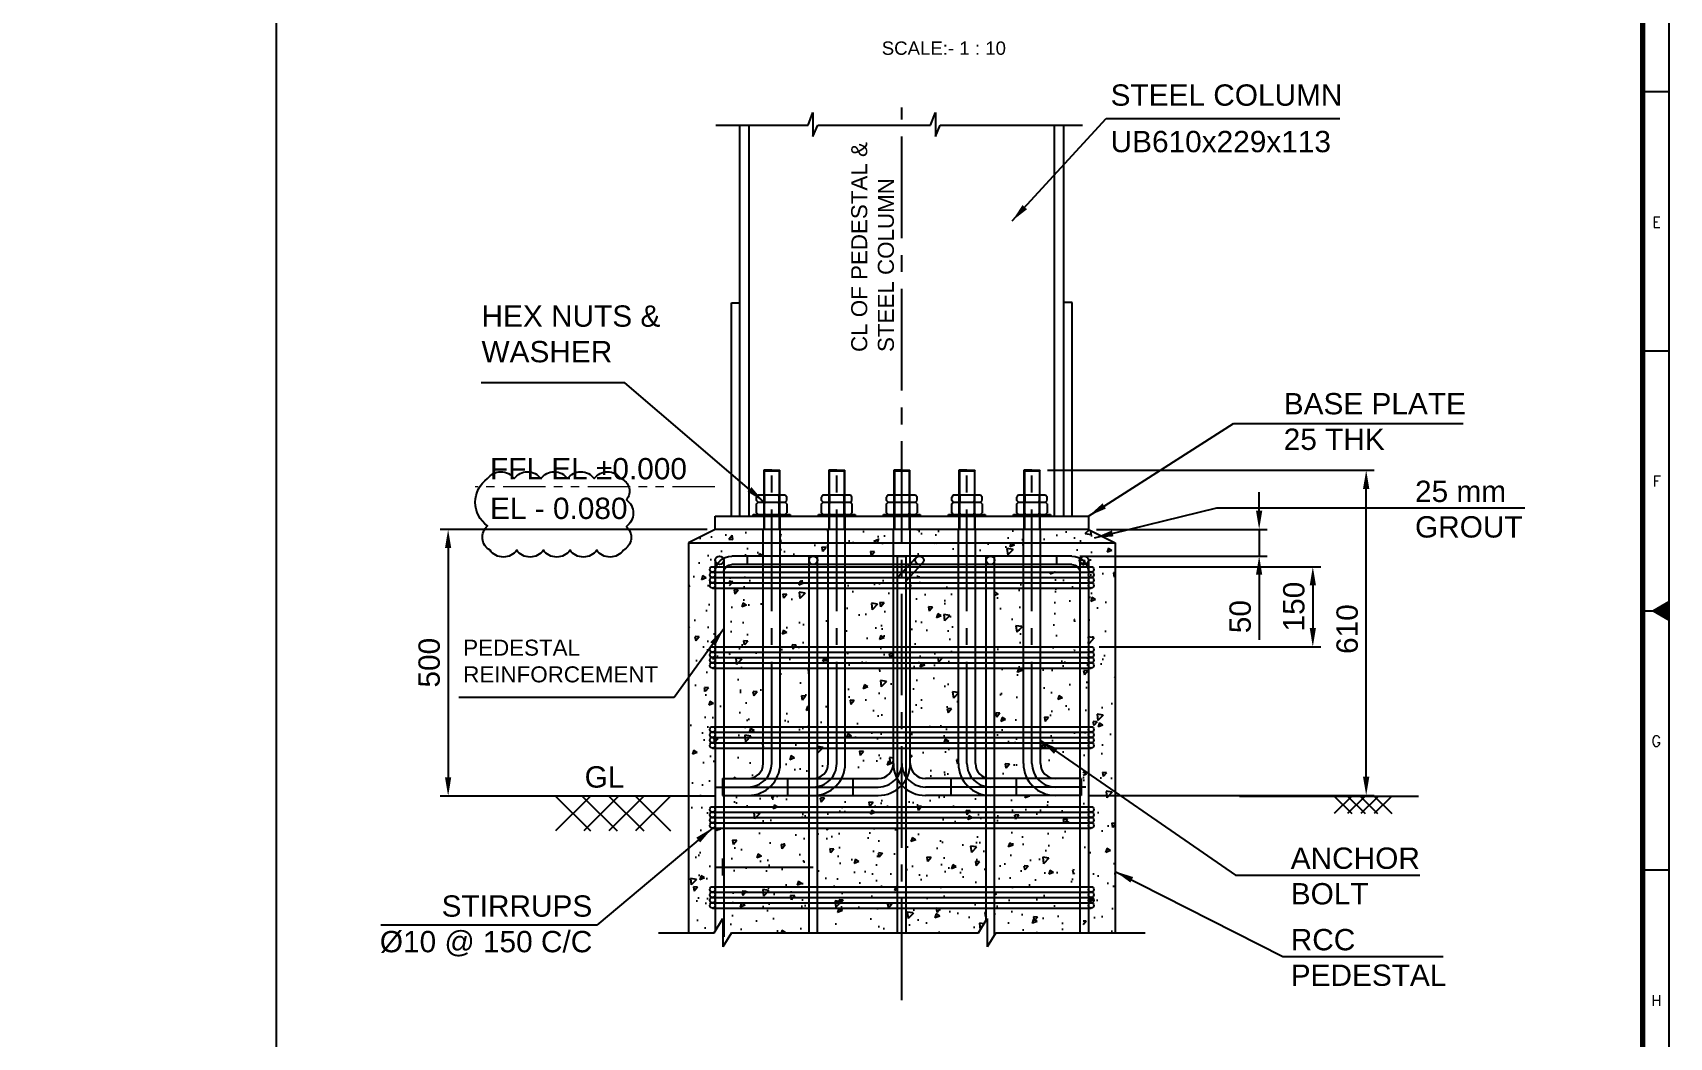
# Model space of a CAD drawing. Header units: millimetres. Extents: x -1055 to 11244, y -20673 to 2560.
# Drawn here: x 8080.2 to 8387, y 1365.4 to 1553.7 of the extents above; entities that cross this region are included whole.
import ezdxf
from ezdxf.enums import TextEntityAlignment as Align

# ---------------------------------------------------------------- set-up
doc = ezdxf.new("R2010")
doc.units = ezdxf.units.MM
doc.linetypes.add('CENTER2', pattern=[28.575, 19.05, -3.175, 3.175, -3.175])
doc.linetypes.add('PHANTOM2', pattern=[31.75, 15.875, -3.175, 3.175, -3.175, 3.175, -3.175])
doc.layers.add('BORDER', color=6, linetype='Continuous')
doc.styles.add('ROMANS', font='romans.shx', dxfattribs={"width": 0.8})
doc.styles.get("Standard").update_dxf_attribs({"font": 'arial.ttf'})
doc.dimstyles.new('ISO-25', dxfattribs={"dimtxt": 4, "dimasz": 3.5, "dimexe": 1.5, "dimexo": 1.5, "dimgap": 1.5, "dimtad": 1, "dimtxsty": 'Standard', "dimcen": 0, "dimadec": 0, "dimazin": 0, "dimtfac": 1, "dimtmove": 0, "dimatfit": 3, "dimfxl": 1, "dimarcsym": 0})

# ---------------------------------------------------------------- blocks, each defined once
blk = doc.blocks.new('A1B')
at = {"layer": 'BORDER', "color": 1}
for p, q in [((837, 393.84), (832, 393.84)), ((837, 345.17), (832, 345.17)), ((837, 247.84), (832, 247.84))]:
    blk.add_line(p, q, dxfattribs=at)
at = {"layer": 'BORDER'}
for p, q in [((834, 296.5), (837, 298.23)), ((832, 296.5), (837, 296.5)), ((834, 296.5), (837, 294.77))]:
    blk.add_line(p, q, dxfattribs=at)
blk.add_lwpolyline([(837, 3), (837, 590), (3, 590), (3, 3)], close=True, dxfattribs=at)
at = {"layer": 'BORDER', "const_width": 1}
blk.add_lwpolyline([(8, 8), (832, 8), (832, 585), (8, 585)], close=True, dxfattribs=at)
at = {"layer": 'BORDER'}
blk.add_solid([(837, 298.23), (837, 294.77), (834, 296.5)], dxfattribs=at)
at = {"layer": 'BORDER', "color": 1, "style": 'ROMANS'}
for s, p in [('E', (834.61, 368.4)), ('F', (834.66, 319.81)), ('G', (834.56, 271.07)), ('H', (834.57, 222.46))]:
    blk.add_text(s, height=2, dxfattribs=at).set_placement(p, align=Align.CENTER)
blk = doc.blocks.new('*D28533')
at = {"color": 0, "lineweight": -2}
for p, q in [((8270.43, 1471.71), (8331.7, 1471.71)), ((8330.2, 1414.21), (8330.2, 1468.21)), ((8278.24, 1410.71), (8331.7, 1410.71))]:
    blk.add_line(p, q, dxfattribs=at)
at = {"color": 0}
for points in [[(8330.78, 1468.21), (8329.61, 1468.21), (8330.2, 1471.71)], [(8329.61, 1414.21), (8330.78, 1414.21), (8330.2, 1410.71)]]:
    blk.add_solid(points, dxfattribs=at)
at = {"layer": 'Defpoints', "color": 0}
for p in [(8268.93, 1471.71), (8330.2, 1471.71), (8276.74, 1410.71)]:
    blk.add_point(p, dxfattribs=at)
at = {"color": 0, "insert": (8326.65, 1441.91), "char_height": 4, "attachment_point": 5, "rotation": 90}
blk.add_mtext('610', dxfattribs=at)
blk = doc.blocks.new('*D28534')
at = {"color": 0, "lineweight": -2}
for p, q in [((8206.63, 1460.61), (8156.56, 1460.61)), ((8158.06, 1457.11), (8158.06, 1414.11)), ((8201.63, 1410.61), (8156.56, 1410.61))]:
    blk.add_line(p, q, dxfattribs=at)
at = {"color": 0}
for points in [[(8158.64, 1457.11), (8157.47, 1457.11), (8158.06, 1460.61)], [(8157.47, 1414.11), (8158.64, 1414.11), (8158.06, 1410.61)]]:
    blk.add_solid(points, dxfattribs=at)
at = {"layer": 'Defpoints', "color": 0}
for p in [(8208.13, 1460.61), (8158.06, 1410.61), (8203.13, 1410.61)]:
    blk.add_point(p, dxfattribs=at)
at = {"color": 0, "insert": (8154.52, 1435.61), "char_height": 4, "attachment_point": 5, "rotation": 90}
blk.add_mtext('500', dxfattribs=at)
blk = doc.blocks.new('*D28535')
at = {"color": 0, "lineweight": -2}
for p, q in [((8310.13, 1464.11), (8310.13, 1467.61)), ((8279.63, 1460.61), (8311.63, 1460.61)), ((8310.13, 1460.61), (8310.13, 1455.61)), ((8276.53, 1455.61), (8311.63, 1455.61)), ((8310.13, 1452.11), (8310.13, 1439.89))]:
    blk.add_line(p, q, dxfattribs=at)
at = {"color": 0}
for points in [[(8309.54, 1464.11), (8310.71, 1464.11), (8310.13, 1460.61)], [(8310.71, 1452.11), (8309.54, 1452.11), (8310.13, 1455.61)]]:
    blk.add_solid(points, dxfattribs=at)
at = {"layer": 'Defpoints', "color": 0}
for p in [(8278.13, 1460.61), (8275.03, 1455.61), (8310.13, 1455.61)]:
    blk.add_point(p, dxfattribs=at)
at = {"color": 0, "insert": (8306.59, 1444.25), "char_height": 4, "attachment_point": 5, "rotation": 90}
blk.add_mtext('50', dxfattribs=at)
blk = doc.blocks.new('*D28536')
at = {"color": 0, "lineweight": -2}
for p, q in [((8280.13, 1453.61), (8321.69, 1453.61)), ((8320.19, 1450.11), (8320.19, 1442.11)), ((8280.13, 1438.61), (8321.69, 1438.61))]:
    blk.add_line(p, q, dxfattribs=at)
at = {"color": 0}
for points in [[(8320.78, 1450.11), (8319.61, 1450.11), (8320.19, 1453.61)], [(8319.61, 1442.11), (8320.78, 1442.11), (8320.19, 1438.61)]]:
    blk.add_solid(points, dxfattribs=at)
at = {"layer": 'Defpoints', "color": 0}
for p in [(8278.63, 1453.61), (8278.63, 1438.61), (8320.19, 1438.61)]:
    blk.add_point(p, dxfattribs=at)
at = {"color": 0, "insert": (8316.65, 1446.13), "char_height": 4, "attachment_point": 5, "rotation": 90}
blk.add_mtext('150', dxfattribs=at)

msp = doc.modelspace()

# ---------------------------------------------------------------- hatches: boundary and pattern name
at = {"transparency": 33554687}
h = msp.add_hatch(dxfattribs=at)
h.set_pattern_fill('AR-CONC', color=256, scale=0.05, angle=180)
h.set_pattern_definition([(230, (-904.051, -46.47), (-9.1092334, 0.796954), [0.9525, -10.4775]), (175, (-904.051, -46.47), (1.762171, -9.552842), [0.762, -8.382029]), (280.45144, (-904.81, -46.404), (-7.347062, -8.755888), [0.8095, -8.904512]), (226.1842, (-904.051, -49.01), (-13.553952, 2.102116), [1.42875, -15.716253]), (276.63556, (-905.18, -48.835), (-11.870207, -12.371306), [1.214251, -13.35678]), (171.18415, (-904.051, -49.01), (-11.870207, -12.371306), [1.142998, -12.572987]), (201, (-905.321, -48.375), (-7.5807196, 5.11326), [0.9525, -10.4775]), (146, (-905.321, -48.375), (-3.090101, -9.209398), [0.762, -8.382]), (251.45144, (-905.953, -47.949), (-10.670821, -4.0961384), [0.8095, -8.904497]), (217.5, (-904.051, -46.47), (-0.1544302, -4.227752), [0, -8.2804, 0, -8.509, 0, -8.41375]), (187.5, (-904.051, -46.47), (-3.3409831, -5.0090287), [0, -4.8514, 0, -8.0899, 0, -3.20675]), (147.5, (-901.2188, -46.47), (-6.7795298, 0.2864372), [0, -3.175, 0, -9.906, 0, -13.1445]), (137.5, (-899.949, -46.47), (-7.406459, -1.2713246), [0, -4.1275, 0, -6.5786, 0, -9.3345])])
h.paths.add_polyline_path([(8283.127729, 1384.987507), (8283.127729, 1396.487974), (8283.127729, 1413.257847), (8277.127729, 1415.044676), (8277.127729, 1405.6105), (8277.627729, 1405.6105, -0.4142135624), (8278.127729, 1405.1105, -0.4142135624), (8277.627729, 1404.6105), (8277.127729, 1404.6105), (8277.127729, 1384.987507)])
h.paths.add_polyline_path([(8260.76034, 1384.987507), (8275.527729, 1384.987507), (8275.527729, 1404.6105), (8260.527729, 1404.6105), (8260.527729, 1384.612477)])
h.paths.add_polyline_path([(8243.927729, 1384.987507), (8257.480423, 1384.987507), (8258.927729, 1387.320951), (8258.927729, 1404.6105), (8243.927729, 1404.6105)])
h.paths.add_polyline_path([(8227.327729, 1384.987507), (8242.327729, 1384.987507), (8242.327729, 1404.6105), (8227.327729, 1404.6105)])
h.paths.add_polyline_path([(8211.19507, 1384.987507), (8225.727729, 1384.987507), (8225.727729, 1404.6105), (8210.727729, 1404.6105), (8210.727729, 1384.234029)])
h.paths.add_polyline_path([(8203.127729, 1458.1105), (8203.127729, 1384.987507), (8207.915154, 1384.987507), (8209.127729, 1386.942502), (8209.127729, 1404.6105), (8208.627729, 1404.6105, -1), (8208.627729, 1405.6105), (8209.127729, 1405.6105), (8209.127729, 1452.5105, -0.0080660903), (8209.129342, 1452.6105), (8208.627729, 1452.6105, -1), (8208.627729, 1453.6105), (8209.329454, 1453.6105, -0.3115440115), (8212.227729, 1455.6105), (8217.137729, 1455.6105), (8217.137729, 1458.1105)])
h.paths.add_polyline_path([(8225.727729, 1405.6105), (8225.727729, 1410.7105), (8221.717729, 1410.7105), (8210.727729, 1410.7105), (8210.727729, 1405.6105)])
h.paths.add_polyline_path([(8227.327729, 1410.7105), (8227.327729, 1405.6105), (8242.327729, 1405.6105), (8242.327729, 1411.918016, -0.1628126731), (8238.717729, 1410.7105)])
h.paths.add_polyline_path([(8258.927729, 1405.6105), (8258.927729, 1410.7105), (8247.537729, 1410.7105, -0.1628126731), (8243.927729, 1411.918016), (8243.927729, 1405.6105)])
h.paths.add_polyline_path([(8275.527729, 1405.6105), (8275.527729, 1410.7105), (8260.527729, 1410.7105), (8260.527729, 1405.6105)])
h.paths.add_polyline_path([(8283.127729, 1413.257847), (8283.127729, 1428.499626), (8277.127729, 1430.818943), (8277.127729, 1415.044676)])
h.paths.add_polyline_path([(8283.127729, 1428.499626), (8283.127729, 1458.1105), (8269.117729, 1458.1105), (8269.117729, 1455.6105), (8274.027729, 1455.6105, -0.3115440115), (8276.926005, 1453.6105), (8277.627729, 1453.6105, -0.4142135624), (8278.127729, 1453.1105, -0.4142135624), (8277.627729, 1452.6105), (8277.126116, 1452.6105, -0.0080660903), (8277.127729, 1452.5105), (8277.127729, 1430.818943)])
h.paths.add_polyline_path([(8269.117729, 1452.6105), (8269.117729, 1417.430093), (8275.527729, 1415.521164), (8275.527729, 1452.5105, 0.0166805839), (8275.524392, 1452.6105)])
h.paths.add_polyline_path([(8260.527729, 1452.6105), (8260.527729, 1413.8905), (8266.641731, 1413.8905, -0.1229364666), (8265.937729, 1416.7105), (8265.937729, 1452.6105)])
h.paths.add_polyline_path([(8247.537729, 1413.8905), (8252.337729, 1413.8905), (8254.441731, 1413.8905, -0.1229364666), (8253.737729, 1416.7105), (8253.737729, 1452.6105), (8244.717729, 1452.6105), (8244.717729, 1416.7105, 0.4142135624)])
h.paths.add_polyline_path([(8233.917729, 1413.8905), (8238.717729, 1413.8905, 0.4142135624), (8241.537729, 1416.7105), (8241.537729, 1452.6105), (8232.517729, 1452.6105), (8232.517729, 1416.7105, -0.1229364666), (8231.813728, 1413.8905)])
h.paths.add_polyline_path([(8221.717729, 1413.8905), (8225.727729, 1413.8905), (8225.727729, 1452.6105), (8220.317729, 1452.6105), (8220.317729, 1416.7105, -0.1229364666), (8219.613728, 1413.8905)])
h.paths.add_polyline_path([(8210.727729, 1452.5105), (8210.727729, 1413.8905), (8214.317729, 1413.8905, 0.4142135624), (8217.137729, 1416.7105), (8217.137729, 1452.6105), (8210.731066, 1452.6105, 0.0166805839)])
h.paths.add_polyline_path([(8227.327729, 1452.6105), (8227.327729, 1414.009333, 0.3312391385), (8229.337729, 1416.7105), (8229.337729, 1452.6105)])
h.paths.add_polyline_path([(8256.917729, 1458.1105), (8256.917729, 1455.6105), (8265.937729, 1455.6105), (8265.937729, 1458.1105)])
h.paths.add_polyline_path([(8244.717729, 1458.1105), (8244.717729, 1455.6105), (8253.737729, 1455.6105), (8253.737729, 1458.1105)])
h.paths.add_polyline_path([(8232.517729, 1458.1105), (8232.517729, 1455.6105), (8241.537729, 1455.6105), (8241.537729, 1458.1105)])
h.paths.add_polyline_path([(8220.317729, 1458.1105), (8220.317729, 1455.6105), (8229.337729, 1455.6105), (8229.337729, 1458.1105)])
h.paths.add_polyline_path([(8108.095425, 1437.821175), (8108.095425, 1444.599824), (8113.14829, 1444.599824), (8113.14829, 1437.821175)], flags=9)
h = msp.add_hatch()
h.set_pattern_fill('AR-CONC', color=256, scale=0.05)
h.set_pattern_definition([(50, (-904.051, -46.47), (9.1092334, -0.796954), [0.9525, -10.4775]), (355, (-904.051, -46.47), (-1.762171, 9.552842), [0.762, -8.382029]), (100.45144, (-903.292, -46.5365), (7.347062, 8.755888), [0.8095, -8.904512]), (46.1842, (-904.051, -43.93), (13.553952, -2.102116), [1.42875, -15.716253]), (96.63556, (-902.921, -44.105), (11.870207, 12.371306), [1.214251, -13.35678]), (351.18415, (-904.051, -43.93), (11.870207, 12.371306), [1.142998, -12.572987]), (21, (-902.781, -44.565), (7.5807196, -5.11326), [0.9525, -10.4775]), (326, (-902.781, -44.565), (3.090101, 9.209398), [0.762, -8.382]), (71.45144, (-902.149, -44.991), (10.670821, 4.0961384), [0.8095, -8.904497]), (37.5, (-904.051, -46.47), (0.1544302, 4.227752), [0, -8.2804, 0, -8.509, 0, -8.41375]), (7.5, (-904.051, -46.47), (3.3409831, 5.0090287), [0, -4.8514, 0, -8.0899, 0, -3.20675]), (327.5, (-906.883, -46.47), (6.7795298, -0.2864372), [0, -3.175, 0, -9.906, 0, -13.1445]), (317.5, (-908.153, -46.47), (7.406459, 1.2713246), [0, -4.1275, 0, -6.5786, 0, -9.3345])])
h.paths.add_polyline_path([(8217.137729, 1458.1105), (8217.137729, 1460.6105), (8208.127729, 1460.6105), (8203.127729, 1458.1105)])
h.paths.add_polyline_path([(8220.317729, 1460.6105), (8220.317729, 1458.1105), (8229.337729, 1458.1105), (8229.337729, 1460.6105)])
h.paths.add_polyline_path([(8241.537729, 1458.1105), (8241.537729, 1460.6105), (8232.517729, 1460.6105), (8232.517729, 1458.1105)])
h.paths.add_polyline_path([(8244.717729, 1460.6105), (8244.717729, 1458.1105), (8253.737729, 1458.1105), (8253.737729, 1460.6105)])
h.paths.add_polyline_path([(8256.917729, 1460.6105), (8256.917729, 1458.1105), (8265.937729, 1458.1105), (8265.937729, 1460.6105)])
h.paths.add_polyline_path([(8280.825272, 1459.261728), (8278.127729, 1460.6105), (8269.117729, 1460.6105), (8269.117729, 1458.1105), (8283.127729, 1458.1105)])

# ---------------------------------------------------------------- linework, layer by layer
for p, q in [((8125.842776, 1733.838959), (8125.842776, 1314.753227)), ((8225.557545, 1536.391366), (8226.465723, 1538.785495)), ((8226.465723, 1538.785495), (8226.465723, 1534.298027)), ((8248.505736, 1536.391366), (8249.413914, 1538.785495)), ((8249.413914, 1538.785495), (8249.413914, 1534.298027)), ((8208.248387, 1536.391366), (8225.557545, 1536.391366)), ((8212.777729, 1463.1105), (8212.777729, 1536.391366)), ((8214.507729, 1463.1105), (8214.507729, 1536.391366)), ((8226.465723, 1534.298027), (8227.373901, 1536.391366)), ((8227.373901, 1536.391366), (8248.505736, 1536.391366)), ((8249.413914, 1534.298027), (8250.322092, 1536.391366)), ((8250.322092, 1536.391366), (8277.013256, 1536.391366)), ((8271.746678, 1463.165195), (8271.746678, 1536.391366)), ((8273.476614, 1463.150366), (8273.476614, 1536.391366)), ((8211.177729, 1463.1105), (8211.177729, 1503.1105)), ((8211.177729, 1503.1105), (8212.777729, 1503.1105)), ((8275.076525, 1503.133422), (8273.476614, 1503.133422)), ((8275.076525, 1463.133422), (8275.076525, 1503.133422)), ((8217.227729, 1471.7105), (8220.227729, 1471.7105)), ((8218.727729, 1471.7105), (8217.227729, 1471.7105)), ((8217.227729, 1471.7105), (8217.227729, 1463.6105)), ((8217.327729, 1471.7105), (8217.227729, 1471.6105)), ((8217.227729, 1471.6105), (8220.227729, 1471.6105)), ((8217.327729, 1471.7105), (8217.327729, 1460.6105)), ((8220.127729, 1471.7105), (8220.127729, 1460.6105)), ((8220.127729, 1471.7105), (8220.227729, 1471.6105)), ((8220.227729, 1465.9105), (8220.227729, 1471.7105)), ((8229.427729, 1471.7105), (8232.427729, 1471.7105)), ((8230.927729, 1471.7105), (8229.427729, 1471.7105)), ((8229.427729, 1471.7105), (8229.427729, 1463.6105)), ((8229.527729, 1471.7105), (8229.427729, 1471.6105)), ((8229.427729, 1471.6105), (8232.427729, 1471.6105)), ((8229.527729, 1471.7105), (8229.527729, 1460.6105)), ((8232.327729, 1471.7105), (8232.327729, 1460.6105)), ((8232.327729, 1471.7105), (8232.427729, 1471.6105)), ((8232.427729, 1465.9105), (8232.427729, 1471.7105)), ((8241.627729, 1471.7105), (8244.627729, 1471.7105)), ((8243.127729, 1471.7105), (8241.627729, 1471.7105)), ((8241.627729, 1471.7105), (8241.627729, 1463.6105)), ((8241.727729, 1471.7105), (8241.627729, 1471.6105)), ((8241.627729, 1471.6105), (8244.627729, 1471.6105)), ((8241.727729, 1471.7105), (8241.727729, 1460.6105)), ((8244.527729, 1471.7105), (8244.527729, 1460.6105)), ((8244.527729, 1471.7105), (8244.627729, 1471.6105)), ((8244.627729, 1465.9105), (8244.627729, 1471.7105)), ((8253.827729, 1471.7105), (8256.827729, 1471.7105)), ((8255.327729, 1471.7105), (8253.827729, 1471.7105)), ((8253.827729, 1471.7105), (8253.827729, 1463.6105)), ((8253.927729, 1471.7105), (8253.827729, 1471.6105)), ((8253.827729, 1471.6105), (8256.827729, 1471.6105)), ((8253.927729, 1471.7105), (8253.927729, 1460.6105)), ((8256.727729, 1471.7105), (8256.727729, 1460.6105)), ((8256.727729, 1471.7105), (8256.827729, 1471.6105)), ((8256.827729, 1465.9105), (8256.827729, 1471.7105)), ((8266.027729, 1471.7105), (8269.027729, 1471.7105)), ((8267.527729, 1471.7105), (8266.027729, 1471.7105)), ((8266.027729, 1471.7105), (8266.027729, 1463.6105)), ((8266.127729, 1471.7105), (8266.027729, 1471.6105)), ((8266.027729, 1471.6105), (8269.027729, 1471.6105)), ((8266.127729, 1471.7105), (8266.127729, 1460.6105)), ((8268.927729, 1471.7105), (8268.927729, 1460.6105)), ((8268.927729, 1471.7105), (8269.027729, 1471.6105)), ((8269.027729, 1465.9105), (8269.027729, 1471.7105)), ((8216.177729, 1467.1105), (8215.877729, 1466.670298)), ((8216.177729, 1467.1105), (8217.377729, 1467.1105)), ((8217.377729, 1466.9105), (8217.177729, 1467.1105)), ((8217.377729, 1467.1105), (8220.077729, 1467.1105)), ((8217.377729, 1466.9105), (8217.477729, 1467.1105)), ((8217.377729, 1466.9105), (8217.377729, 1465.9105)), ((8220.077729, 1466.9105), (8219.977729, 1467.1105)), ((8220.077729, 1467.1105), (8221.277729, 1467.1105)), ((8220.077729, 1466.9105), (8220.277729, 1467.1105)), ((8220.077729, 1466.9105), (8220.077729, 1465.9105)), ((8221.277729, 1467.1105), (8221.577729, 1466.726012)), ((8228.377729, 1467.1105), (8228.077729, 1466.670298)), ((8228.377729, 1467.1105), (8229.577729, 1467.1105)), ((8229.577729, 1466.9105), (8229.377729, 1467.1105)), ((8229.577729, 1467.1105), (8232.277729, 1467.1105)), ((8229.577729, 1466.9105), (8229.677729, 1467.1105)), ((8229.577729, 1466.9105), (8229.577729, 1465.9105)), ((8232.277729, 1466.9105), (8232.177729, 1467.1105)), ((8232.277729, 1467.1105), (8233.477729, 1467.1105)), ((8232.277729, 1466.9105), (8232.477729, 1467.1105)), ((8232.277729, 1466.9105), (8232.277729, 1465.9105)), ((8233.477729, 1467.1105), (8233.777729, 1466.726012)), ((8240.577729, 1467.1105), (8240.277729, 1466.670298)), ((8240.577729, 1467.1105), (8241.777729, 1467.1105)), ((8241.777729, 1466.9105), (8241.577729, 1467.1105)), ((8241.777729, 1467.1105), (8244.477729, 1467.1105)), ((8241.777729, 1466.9105), (8241.877729, 1467.1105)), ((8241.777729, 1466.9105), (8241.777729, 1465.9105)), ((8244.477729, 1466.9105), (8244.377729, 1467.1105)), ((8244.477729, 1467.1105), (8245.677729, 1467.1105)), ((8244.477729, 1466.9105), (8244.677729, 1467.1105)), ((8244.477729, 1466.9105), (8244.477729, 1465.9105)), ((8245.677729, 1467.1105), (8245.977729, 1466.726012)), ((8252.777729, 1467.1105), (8252.477729, 1466.670298)), ((8252.777729, 1467.1105), (8253.977729, 1467.1105)), ((8253.977729, 1466.9105), (8253.777729, 1467.1105)), ((8253.977729, 1467.1105), (8256.677729, 1467.1105)), ((8253.977729, 1466.9105), (8254.077729, 1467.1105)), ((8253.977729, 1466.9105), (8253.977729, 1465.9105)), ((8256.677729, 1466.9105), (8256.577729, 1467.1105)), ((8256.677729, 1467.1105), (8257.877729, 1467.1105)), ((8256.677729, 1466.9105), (8256.877729, 1467.1105)), ((8256.677729, 1466.9105), (8256.677729, 1465.9105)), ((8257.877729, 1467.1105), (8258.177729, 1466.726012)), ((8264.977729, 1467.1105), (8264.677729, 1466.670298)), ((8264.977729, 1467.1105), (8266.177729, 1467.1105)), ((8266.177729, 1466.9105), (8265.977729, 1467.1105)), ((8266.177729, 1467.1105), (8268.877729, 1467.1105)), ((8266.177729, 1466.9105), (8266.277729, 1467.1105)), ((8266.177729, 1466.9105), (8266.177729, 1465.9105)), ((8268.877729, 1466.9105), (8268.777729, 1467.1105)), ((8268.877729, 1467.1105), (8270.077729, 1467.1105)), ((8268.877729, 1466.9105), (8269.077729, 1467.1105)), ((8268.877729, 1466.9105), (8268.877729, 1465.9105)), ((8270.077729, 1467.1105), (8270.377729, 1466.726012)), ((8215.877729, 1466.002125), (8215.877729, 1466.670298)), ((8216.177729, 1465.7105), (8215.877729, 1466.002125)), ((8215.877729, 1465.4105), (8216.177729, 1465.7105)), ((8215.877729, 1463.7105), (8215.877729, 1465.4105)), ((8216.177729, 1465.7105), (8217.377729, 1465.7105)), ((8217.377729, 1465.9105), (8217.177729, 1465.7105)), ((8217.377729, 1465.5105), (8217.177729, 1465.7105)), ((8217.377729, 1465.9105), (8217.477729, 1465.7105)), ((8217.377729, 1465.5105), (8217.477729, 1465.7105)), ((8217.377729, 1465.7105), (8220.427729, 1465.7105)), ((8217.377729, 1463.6105), (8217.377729, 1465.5105)), ((8220.077729, 1465.9105), (8219.977729, 1465.7105)), ((8220.077729, 1465.5105), (8219.977729, 1465.7105)), ((8220.077729, 1465.9105), (8220.277729, 1465.7105)), ((8220.077729, 1465.5105), (8220.277729, 1465.7105)), ((8220.077729, 1465.5105), (8220.077729, 1463.6105)), ((8220.227729, 1463.6105), (8220.227729, 1465.9105)), ((8220.427729, 1465.7105), (8221.277729, 1465.7105)), ((8221.277729, 1465.7105), (8221.577729, 1466.002125)), ((8221.577729, 1465.4105), (8221.277729, 1465.7105)), ((8221.577729, 1466.002125), (8221.577729, 1466.726012)), ((8221.577729, 1465.4105), (8221.577729, 1463.7105)), ((8228.077729, 1466.002125), (8228.077729, 1466.670298)), ((8228.377729, 1465.7105), (8228.077729, 1466.002125)), ((8228.077729, 1465.4105), (8228.377729, 1465.7105)), ((8228.077729, 1463.7105), (8228.077729, 1465.4105)), ((8228.377729, 1465.7105), (8229.577729, 1465.7105)), ((8229.577729, 1465.9105), (8229.377729, 1465.7105)), ((8229.577729, 1465.5105), (8229.377729, 1465.7105)), ((8229.577729, 1465.9105), (8229.677729, 1465.7105)), ((8229.577729, 1465.5105), (8229.677729, 1465.7105)), ((8229.577729, 1465.7105), (8232.627729, 1465.7105)), ((8229.577729, 1463.6105), (8229.577729, 1465.5105)), ((8232.277729, 1465.9105), (8232.177729, 1465.7105)), ((8232.277729, 1465.5105), (8232.177729, 1465.7105)), ((8232.277729, 1465.9105), (8232.477729, 1465.7105)), ((8232.277729, 1465.5105), (8232.477729, 1465.7105)), ((8232.277729, 1465.5105), (8232.277729, 1463.6105)), ((8232.427729, 1463.6105), (8232.427729, 1465.9105)), ((8232.627729, 1465.7105), (8233.477729, 1465.7105)), ((8233.477729, 1465.7105), (8233.777729, 1466.002125)), ((8233.777729, 1465.4105), (8233.477729, 1465.7105)), ((8233.777729, 1466.002125), (8233.777729, 1466.726012)), ((8233.777729, 1465.4105), (8233.777729, 1463.7105)), ((8240.277729, 1466.002125), (8240.277729, 1466.670298)), ((8240.577729, 1465.7105), (8240.277729, 1466.002125)), ((8240.277729, 1465.4105), (8240.577729, 1465.7105)), ((8240.277729, 1463.7105), (8240.277729, 1465.4105)), ((8240.577729, 1465.7105), (8241.777729, 1465.7105)), ((8241.777729, 1465.9105), (8241.577729, 1465.7105)), ((8241.777729, 1465.5105), (8241.577729, 1465.7105)), ((8241.777729, 1465.9105), (8241.877729, 1465.7105)), ((8241.777729, 1465.5105), (8241.877729, 1465.7105)), ((8241.777729, 1465.7105), (8244.827729, 1465.7105)), ((8241.777729, 1463.6105), (8241.777729, 1465.5105)), ((8244.477729, 1465.9105), (8244.377729, 1465.7105)), ((8244.477729, 1465.5105), (8244.377729, 1465.7105)), ((8244.477729, 1465.9105), (8244.677729, 1465.7105)), ((8244.477729, 1465.5105), (8244.677729, 1465.7105)), ((8244.477729, 1465.5105), (8244.477729, 1463.6105)), ((8244.627729, 1463.6105), (8244.627729, 1465.9105)), ((8244.827729, 1465.7105), (8245.677729, 1465.7105)), ((8245.677729, 1465.7105), (8245.977729, 1466.002125)), ((8245.977729, 1465.4105), (8245.677729, 1465.7105)), ((8245.977729, 1466.002125), (8245.977729, 1466.726012)), ((8245.977729, 1465.4105), (8245.977729, 1463.7105)), ((8252.477729, 1466.002125), (8252.477729, 1466.670298)), ((8252.777729, 1465.7105), (8252.477729, 1466.002125)), ((8252.477729, 1465.4105), (8252.777729, 1465.7105)), ((8252.477729, 1463.7105), (8252.477729, 1465.4105)), ((8252.777729, 1465.7105), (8253.977729, 1465.7105)), ((8253.977729, 1465.9105), (8253.777729, 1465.7105)), ((8253.977729, 1465.5105), (8253.777729, 1465.7105)), ((8253.977729, 1465.9105), (8254.077729, 1465.7105)), ((8253.977729, 1465.5105), (8254.077729, 1465.7105)), ((8253.977729, 1465.7105), (8257.027729, 1465.7105)), ((8253.977729, 1463.6105), (8253.977729, 1465.5105)), ((8256.677729, 1465.9105), (8256.577729, 1465.7105)), ((8256.677729, 1465.5105), (8256.577729, 1465.7105)), ((8256.677729, 1465.9105), (8256.877729, 1465.7105)), ((8256.677729, 1465.5105), (8256.877729, 1465.7105)), ((8256.677729, 1465.5105), (8256.677729, 1463.6105)), ((8256.827729, 1463.6105), (8256.827729, 1465.9105)), ((8257.027729, 1465.7105), (8257.877729, 1465.7105)), ((8257.877729, 1465.7105), (8258.177729, 1466.002125)), ((8258.177729, 1465.4105), (8257.877729, 1465.7105)), ((8258.177729, 1466.002125), (8258.177729, 1466.726012)), ((8258.177729, 1465.4105), (8258.177729, 1463.7105)), ((8264.677729, 1466.002125), (8264.677729, 1466.670298)), ((8264.977729, 1465.7105), (8264.677729, 1466.002125)), ((8264.677729, 1465.4105), (8264.977729, 1465.7105)), ((8264.677729, 1463.7105), (8264.677729, 1465.4105)), ((8264.977729, 1465.7105), (8266.177729, 1465.7105)), ((8266.177729, 1465.9105), (8265.977729, 1465.7105)), ((8266.177729, 1465.5105), (8265.977729, 1465.7105)), ((8266.177729, 1465.9105), (8266.277729, 1465.7105)), ((8266.177729, 1465.5105), (8266.277729, 1465.7105)), ((8266.177729, 1465.7105), (8269.227729, 1465.7105)), ((8266.177729, 1463.6105), (8266.177729, 1465.5105)), ((8268.877729, 1465.9105), (8268.777729, 1465.7105)), ((8268.877729, 1465.5105), (8268.777729, 1465.7105)), ((8268.877729, 1465.9105), (8269.077729, 1465.7105)), ((8268.877729, 1465.5105), (8269.077729, 1465.7105)), ((8268.877729, 1465.5105), (8268.877729, 1463.6105)), ((8269.027729, 1463.6105), (8269.027729, 1465.9105)), ((8269.227729, 1465.7105), (8270.077729, 1465.7105)), ((8270.077729, 1465.7105), (8270.377729, 1466.002125)), ((8270.377729, 1465.4105), (8270.077729, 1465.7105)), ((8270.377729, 1466.002125), (8270.377729, 1466.726012)), ((8270.377729, 1465.4105), (8270.377729, 1463.7105)), ((8208.127729, 1463.1105), (8278.127729, 1463.1105)), ((8208.127729, 1460.6105), (8208.127729, 1463.1105)), ((8215.277729, 1463.1105), (8215.277729, 1463.4105)), ((8215.277729, 1463.4105), (8222.177729, 1463.4105)), ((8215.277729, 1463.1105), (8222.177729, 1463.1105)), ((8216.177729, 1463.418874), (8215.877729, 1463.7105)), ((8217.377729, 1463.6105), (8217.177729, 1463.4105)), ((8217.227729, 1463.6105), (8217.227729, 1460.6105)), ((8217.377729, 1463.6105), (8217.477729, 1463.4105)), ((8220.077729, 1463.6105), (8219.977729, 1463.4105)), ((8220.077729, 1463.6105), (8220.277729, 1463.4105)), ((8220.227729, 1463.6105), (8220.227729, 1460.6105)), ((8221.277729, 1463.418874), (8221.577729, 1463.7105)), ((8222.177729, 1463.4105), (8222.177729, 1463.1105)), ((8227.477729, 1463.1105), (8227.477729, 1463.4105)), ((8227.477729, 1463.4105), (8234.377729, 1463.4105)), ((8227.477729, 1463.1105), (8234.377729, 1463.1105)), ((8228.377729, 1463.418874), (8228.077729, 1463.7105)), ((8229.577729, 1463.6105), (8229.377729, 1463.4105)), ((8229.427729, 1463.6105), (8229.427729, 1460.6105)), ((8229.577729, 1463.6105), (8229.677729, 1463.4105)), ((8232.277729, 1463.6105), (8232.177729, 1463.4105)), ((8232.277729, 1463.6105), (8232.477729, 1463.4105)), ((8232.427729, 1463.6105), (8232.427729, 1460.6105)), ((8233.477729, 1463.418874), (8233.777729, 1463.7105)), ((8234.377729, 1463.4105), (8234.377729, 1463.1105)), ((8239.677729, 1463.1105), (8239.677729, 1463.4105)), ((8239.677729, 1463.4105), (8246.577729, 1463.4105)), ((8239.677729, 1463.1105), (8246.577729, 1463.1105)), ((8240.577729, 1463.418874), (8240.277729, 1463.7105)), ((8241.777729, 1463.6105), (8241.577729, 1463.4105)), ((8241.627729, 1463.6105), (8241.627729, 1460.6105)), ((8241.777729, 1463.6105), (8241.877729, 1463.4105)), ((8244.477729, 1463.6105), (8244.377729, 1463.4105)), ((8244.477729, 1463.6105), (8244.677729, 1463.4105)), ((8244.627729, 1463.6105), (8244.627729, 1460.6105)), ((8245.677729, 1463.418874), (8245.977729, 1463.7105)), ((8246.577729, 1463.4105), (8246.577729, 1463.1105)), ((8251.877729, 1463.1105), (8251.877729, 1463.4105)), ((8251.877729, 1463.4105), (8258.777729, 1463.4105)), ((8251.877729, 1463.1105), (8258.777729, 1463.1105)), ((8252.777729, 1463.418874), (8252.477729, 1463.7105)), ((8253.977729, 1463.6105), (8253.777729, 1463.4105)), ((8253.827729, 1463.6105), (8253.827729, 1460.6105)), ((8253.977729, 1463.6105), (8254.077729, 1463.4105)), ((8256.677729, 1463.6105), (8256.577729, 1463.4105)), ((8256.677729, 1463.6105), (8256.877729, 1463.4105)), ((8256.827729, 1463.6105), (8256.827729, 1460.6105)), ((8257.877729, 1463.418874), (8258.177729, 1463.7105)), ((8258.777729, 1463.4105), (8258.777729, 1463.1105)), ((8264.077729, 1463.1105), (8264.077729, 1463.4105)), ((8264.077729, 1463.4105), (8270.977729, 1463.4105)), ((8264.077729, 1463.1105), (8270.977729, 1463.1105)), ((8264.977729, 1463.418874), (8264.677729, 1463.7105)), ((8266.177729, 1463.6105), (8265.977729, 1463.4105)), ((8266.027729, 1463.6105), (8266.027729, 1460.6105)), ((8266.177729, 1463.6105), (8266.277729, 1463.4105)), ((8268.877729, 1463.6105), (8268.777729, 1463.4105)), ((8268.877729, 1463.6105), (8269.077729, 1463.4105)), ((8269.027729, 1463.6105), (8269.027729, 1460.6105)), ((8270.077729, 1463.418874), (8270.377729, 1463.7105)), ((8270.977729, 1463.4105), (8270.977729, 1463.1105)), ((8278.127729, 1463.1105), (8278.127729, 1460.6105)), ((8208.127729, 1460.6105), (8203.127729, 1458.1105)), ((8203.127729, 1458.1105), (8203.127729, 1384.987507)), ((8203.127729, 1458.1105), (8283.127729, 1458.1105)), ((8278.127729, 1460.6105), (8208.127729, 1460.6105)), ((8217.137729, 1416.7105), (8217.137729, 1460.6105)), ((8220.317729, 1416.7105), (8220.317729, 1460.6105)), ((8229.337729, 1416.7105), (8229.337729, 1460.6105)), ((8232.517729, 1416.7105), (8232.517729, 1460.6105)), ((8241.537729, 1416.7105), (8241.537729, 1460.6105)), ((8244.717729, 1416.7105), (8244.717729, 1460.6105)), ((8253.737729, 1416.7105), (8253.737729, 1460.6105)), ((8256.917729, 1416.7105), (8256.917729, 1460.6105)), ((8265.937729, 1416.7105), (8265.937729, 1460.6105)), ((8269.117729, 1416.7105), (8269.117729, 1460.6105)), ((8278.127729, 1460.6105), (8283.127729, 1458.1105)), ((8283.127729, 1458.1105), (8283.127729, 1384.987507)), ((8208.127729, 1454.8105), (8208.127729, 1385.330235)), ((8209.727729, 1454.8105), (8209.727729, 1384.234029)), ((8275.027729, 1455.6105), (8211.227729, 1455.6105)), ((8214.127729, 1455.6105), (8214.127729, 1454.0105)), ((8225.727729, 1384.987507), (8225.727729, 1455.6105)), ((8225.727729, 1455.6105), (8227.327729, 1455.6105)), ((8227.327729, 1384.987507), (8227.327729, 1455.6105)), ((8242.327729, 1384.987507), (8242.327729, 1455.6105)), ((8242.327729, 1455.6105), (8243.927729, 1455.6105)), ((8242.327729, 1451.586811), (8245.842646, 1455.356098)), ((8243.927729, 1384.987507), (8243.927729, 1455.6105)), ((8258.927729, 1387.320951), (8258.927729, 1455.6105)), ((8258.927729, 1455.6105), (8260.527729, 1455.6105)), ((8260.527729, 1384.612477), (8260.527729, 1455.6105)), ((8272.127729, 1455.6105), (8272.127729, 1454.0105)), ((8276.527729, 1454.8105), (8276.527729, 1384.987507)), ((8278.127729, 1454.8105), (8278.127729, 1384.987507)), ((8207.627729, 1453.6105), (8278.627729, 1453.6105)), ((8207.627729, 1452.6105), (8278.627729, 1452.6105)), ((8207.627729, 1452.6105), (8278.627729, 1452.6105)), ((8207.627729, 1451.6105), (8278.627729, 1451.6105)), ((8207.627729, 1451.6105), (8278.627729, 1451.6105)), ((8275.027729, 1454.0105), (8211.227729, 1454.0105)), ((8243.927729, 1450.956555), (8247.012812, 1454.264901)), ((8207.627729, 1450.6105), (8278.627729, 1450.6105)), ((8207.627729, 1450.6105), (8278.627729, 1450.6105)), ((8207.627729, 1449.6105), (8278.627729, 1449.6105)), ((8207.627729, 1438.6105), (8278.627729, 1438.6105)), ((8207.627729, 1437.6105), (8278.627729, 1437.6105)), ((8207.627729, 1437.6105), (8278.627729, 1437.6105)), ((8207.627729, 1436.6105), (8278.627729, 1436.6105)), ((8207.627729, 1436.6105), (8278.627729, 1436.6105)), ((8207.627729, 1435.6105), (8278.627729, 1435.6105)), ((8207.627729, 1435.6105), (8278.627729, 1435.6105)), ((8207.627729, 1434.6105), (8278.627729, 1434.6105)), ((8207.627729, 1423.6105), (8278.627729, 1423.6105)), ((8207.627729, 1422.6105), (8278.627729, 1422.6105)), ((8207.627729, 1422.6105), (8278.627729, 1422.6105)), ((8207.627729, 1421.6105), (8278.627729, 1421.6105)), ((8207.627729, 1421.6105), (8278.627729, 1421.6105)), ((8207.627729, 1420.6105), (8278.627729, 1420.6105)), ((8207.627729, 1420.6105), (8278.627729, 1420.6105)), ((8207.627729, 1419.6105), (8278.627729, 1419.6105)), ((8209.517729, 1413.8905), (8226.517729, 1413.8905)), ((8209.517729, 1413.8905), (8209.517729, 1410.7105)), ((8221.717729, 1413.8905), (8238.717729, 1413.8905)), ((8221.717729, 1413.8905), (8221.717729, 1410.7105)), ((8233.917729, 1413.8905), (8233.917729, 1410.7105)), ((8264.537729, 1413.8905), (8247.537729, 1413.8905)), ((8252.337729, 1413.8905), (8252.337729, 1410.7105)), ((8276.737729, 1413.8905), (8259.737729, 1413.8905)), ((8264.537729, 1413.8905), (8264.537729, 1410.7105)), ((8276.737729, 1413.8905), (8276.737729, 1410.7105)), ((8208.127729, 1410.6105), (8162.681683, 1410.6105)), ((8178.200285, 1410.6105), (8184.73912, 1404.071664)), ((8184.73912, 1410.6105), (8178.200285, 1404.071664)), ((8183.200285, 1410.6105), (8189.73912, 1404.071664)), ((8190.019383, 1410.6105), (8183.480547, 1404.071664)), ((8188.200285, 1410.6105), (8194.73912, 1404.071664)), ((8194.73912, 1410.6105), (8188.200285, 1404.071664)), ((8193.200285, 1410.6105), (8199.73912, 1404.071664)), ((8199.73912, 1410.6105), (8193.200285, 1404.071664)), ((8207.627729, 1408.6105), (8278.627729, 1408.6105)), ((8209.517729, 1410.7105), (8226.517729, 1410.7105)), ((8221.717729, 1410.7105), (8238.717729, 1410.7105)), ((8264.537729, 1410.7105), (8247.537729, 1410.7105)), ((8276.737729, 1410.7105), (8259.737729, 1410.7105)), ((8306.440673, 1410.6105), (8340.022972, 1410.6105)), ((8327.487619, 1410.6105), (8324.218201, 1407.341082)), ((8324.218201, 1410.6105), (8327.487619, 1407.341082)), ((8329.987619, 1410.6105), (8326.718201, 1407.341082)), ((8326.718201, 1410.6105), (8329.987619, 1407.341082)), ((8329.07807, 1410.6105), (8332.347487, 1407.341082)), ((8332.487619, 1410.6105), (8329.218201, 1407.341082)), ((8334.987619, 1410.6105), (8331.718201, 1407.341082)), ((8331.718201, 1410.6105), (8334.987619, 1407.341082)), ((8207.627729, 1407.6105), (8278.627729, 1407.6105)), ((8207.627729, 1407.6105), (8278.627729, 1407.6105)), ((8207.627729, 1406.6105), (8278.627729, 1406.6105)), ((8207.627729, 1406.6105), (8278.627729, 1406.6105)), ((8207.627729, 1405.6105), (8278.627729, 1405.6105)), ((8207.627729, 1405.6105), (8278.627729, 1405.6105)), ((8207.627729, 1404.6105), (8278.627729, 1404.6105)), ((8209.517729, 1398.8905), (8209.517729, 1395.7105)), ((8207.627729, 1393.6105), (8278.627729, 1393.6105)), ((8207.627729, 1392.6105), (8278.627729, 1392.6105)), ((8207.627729, 1392.6105), (8278.627729, 1392.6105)), ((8207.627729, 1391.6105), (8278.627729, 1391.6105)), ((8207.627729, 1391.6105), (8278.627729, 1391.6105)), ((8207.627729, 1390.6105), (8278.627729, 1390.6105)), ((8207.627729, 1390.6105), (8278.627729, 1390.6105)), ((8207.627729, 1389.6105), (8278.627729, 1389.6105)), ((8207.915154, 1384.987507), (8209.555112, 1387.631558)), ((8209.555112, 1387.631558), (8209.555112, 1382.343457)), ((8257.480423, 1384.987507), (8259.120382, 1387.631558)), ((8259.120382, 1387.631558), (8259.120382, 1382.343457)), ((8197.508563, 1384.987507), (8207.915154, 1384.987507)), ((8211.19507, 1384.987507), (8209.555112, 1382.343457)), ((8211.19507, 1384.987507), (8257.480423, 1384.987507)), ((8260.76034, 1384.987507), (8259.120382, 1382.343457)), ((8260.76034, 1384.987507), (8288.746895, 1384.987507))]:
    msp.add_line(p, q)
at = {"color": 3, "linetype": 'CENTER2'}
for p, q in [((8243.127729, 1372.35075), (8243.127729, 1539.68589)), ((8218.727729, 1416.7105), (8218.727729, 1473.455527)), ((8230.927729, 1416.7105), (8230.927729, 1473.455527)), ((8255.327729, 1416.7105), (8255.327729, 1473.455527)), ((8267.527729, 1416.7105), (8267.527729, 1473.455527)), ((8208.013993, 1412.3005), (8226.517729, 1412.3005)), ((8221.717729, 1412.3005), (8238.717729, 1412.3005)), ((8264.537729, 1412.3005), (8247.537729, 1412.3005)), ((8277.615243, 1412.3005), (8259.737729, 1412.3005)), ((8208.013993, 1397.3005), (8226.517729, 1397.3005))]:
    msp.add_line(p, q, dxfattribs=at)
at = {"color": 50, "linetype": 'PHANTOM2', "lineweight": 0, "ltscale": 0.5}
msp.add_line((8208.049161, 1468.6105), (8163.102101, 1468.6105), dxfattribs=at)
at = {"color": 1}
msp.add_lwpolyline([(8165.446021, 1470.124894, -0.5206), (8170.446021, 1470.124894, -0.5206), (8175.446021, 1470.124894, -0.5206), (8180.446021, 1470.124894, -0.5206), (8185.446021, 1470.124894, -0.5206), (8190.446021, 1470.124894, -0.5206), (8191.476001, 1466.154874, -0.5206), (8191.476001, 1461.154874, -0.5206), (8190.915364, 1456.715511, -0.5206), (8185.915364, 1456.715511, -0.5206), (8180.915364, 1456.715511, -0.5206), (8175.915364, 1456.715511, -0.5206), (8170.915364, 1456.715511, -0.5206), (8165.915364, 1456.715511, -0.5206), (8165.446021, 1461.246168, -0.5206), (8165.446021, 1470.124894, -0.5206)], format="xyb", close=True, dxfattribs=at)
for centre, radius in [((8208.927729, 1454.8105), 0.8), ((8226.527729, 1454.8105), 0.8), ((8246.427729, 1454.8105), 0.8), ((8259.727729, 1454.8105), 0.8), ((8277.327729, 1454.8105), 0.8), ((8207.627729, 1453.1105), 0.5), ((8207.627729, 1452.1105), 0.5), ((8207.627729, 1451.1105), 0.5), ((8278.627729, 1453.1105), 0.5), ((8278.627729, 1452.1105), 0.5), ((8278.627729, 1451.1105), 0.5), ((8207.627729, 1450.1105), 0.5), ((8278.627729, 1450.1105), 0.5), ((8207.627729, 1438.1105), 0.5), ((8207.627729, 1437.1105), 0.5), ((8207.627729, 1436.1105), 0.5), ((8278.627729, 1438.1105), 0.5), ((8278.627729, 1437.1105), 0.5), ((8278.627729, 1436.1105), 0.5), ((8207.627729, 1435.1105), 0.5), ((8278.627729, 1435.1105), 0.5), ((8207.627729, 1423.1105), 0.5), ((8207.627729, 1422.1105), 0.5), ((8207.627729, 1421.1105), 0.5), ((8278.627729, 1423.1105), 0.5), ((8278.627729, 1422.1105), 0.5), ((8278.627729, 1421.1105), 0.5), ((8207.627729, 1420.1105), 0.5), ((8278.627729, 1420.1105), 0.5), ((8207.627729, 1408.1105), 0.5), ((8278.627729, 1408.1105), 0.5), ((8207.627729, 1407.1105), 0.5), ((8207.627729, 1406.1105), 0.5), ((8207.627729, 1405.1105), 0.5), ((8278.627729, 1407.1105), 0.5), ((8278.627729, 1406.1105), 0.5), ((8278.627729, 1405.1105), 0.5), ((8207.627729, 1393.1105), 0.5), ((8278.627729, 1393.1105), 0.5), ((8207.627729, 1392.1105), 0.5), ((8207.627729, 1391.1105), 0.5), ((8207.627729, 1390.1105), 0.5), ((8278.627729, 1392.1105), 0.5), ((8278.627729, 1391.1105), 0.5), ((8278.627729, 1390.1105), 0.5)]:
    msp.add_circle(centre, radius)
at = {"extrusion": (0, 0, -1)}
for centre, radius, start, end in [((-8211.227729, 1452.5105), 3.1, 0, 90), ((-8275.027729, 1452.5105), 3.1, 90, 180), ((-8211.227729, 1452.5105), 1.5, 0, 90), ((-8275.027729, 1452.5105), 1.5, 90, 180)]:
    msp.add_arc(centre, radius, start, end, dxfattribs=at)
for centre, radius, start, end in [((8214.317729, 1416.7105), 6, 270, 0), ((8214.317729, 1416.7105), 2.82, 270, 0), ((8226.517729, 1416.7105), 6, 270, 0), ((8226.517729, 1416.7105), 2.82, 270, 0), ((8238.717729, 1416.7105), 6, 270, 0), ((8238.717729, 1416.7105), 2.82, 270, 0), ((8247.537729, 1416.7105), 6, 180, 270), ((8247.537729, 1416.7105), 2.82, 180, 270), ((8259.737729, 1416.7105), 6, 180, 270), ((8259.737729, 1416.7105), 2.82, 180, 270), ((8271.937729, 1416.7105), 6, 180, 270), ((8271.937729, 1416.7105), 2.82, 180, 270)]:
    msp.add_arc(centre, radius, start, end)
at = {"color": 3, "linetype": 'CENTER2'}
for centre, start, end in [((8214.317729, 1416.7105), 270, 0), ((8226.517729, 1416.7105), 270, 0), ((8238.717729, 1416.7105), 270, 0), ((8247.537729, 1416.7105), 180, 270), ((8259.737729, 1416.7105), 180, 270), ((8271.937729, 1416.7105), 180, 270)]:
    msp.add_arc(centre, 4.41, start, end, dxfattribs=at)

# ---------------------------------------------------------------- block references
msp.add_blockref('A1B', (7550.030276, 1148.838959))

# ---------------------------------------------------------------- texts
for s, p in [('FFL EL %%p0.000', (8165.91605, 1471.989163)), ('EL - 0.080', (8165.91605, 1464.552914))]:
    msp.add_text(s, height=4).set_placement(p, align=Align.MIDDLE_LEFT)
for s, insert, char_height, width, attachment_point in [('SCALE:- 1 : 10', (8239.359824, 1552.09437), 2.5, 26.96291915, 1), ('STEEL COLUMN', (8282.277021, 1544.048954), 4, 71.52841632, 1), ('UB610x229x113', (8282.277021, 1535.331469), 4, 71.52841632, 1), ('HEX NUTS &\\PWASHER', (8164.31564, 1502.606672), 4, 84.54641021, 1), ('BASE PLATE\\P25 THK', (8314.739215, 1486.175414), 4, 66.47559815, 1), ('25 mm\\PGROUT', (8339.357538, 1469.7433), 4, 78.33522023, 1), ('PEDESTAL REINFORCEMENT       ', (8160.891399, 1439.927853), 3, 43.47858245, 1), ('       GL', (8172.784365, 1416.189101), 4, 34.49017783, 1), ('ANCHOR BOLT', (8316.051506, 1400.952487), 4, 25.21526738, 1), ('STIRRUPS\\P%%C10 @ 150 C/C', (8185.085147, 1391.980372), 4, 48.81890357, 3), ('RCC PEDESTAL', (8316.051506, 1385.680412), 4, 25.21526738, 1)]:
    msp.add_mtext(s, dxfattribs=dict(insert=insert, char_height=char_height, width=width, attachment_point=attachment_point))
at = {"insert": (8233.636087, 1493.870568), "char_height": 3, "width": 47.20689587, "attachment_point": 1, "rotation": 90}
msp.add_mtext('CL OF PEDESTAL & STEEL COLUMN', dxfattribs=at)

# ---------------------------------------------------------------- dimensions: what is measured, and where the dimension line sits
for base, p1, p2, override, picture, middle in [((8330.195516, 1471.7105), (8276.737729, 1410.7105), (8268.927729, 1471.7105), {"dimtxt": 4, "dimlfac": 10}, '*D28533', (8330.195516, 1441.905104)), ((8158.058119, 1410.6105), (8208.127729, 1460.6105), (8203.127729, 1410.6105), {"dimtxt": 4, "dimlfac": 10, "dimtxsty": 'Standard'}, '*D28534', (8158.058119, 1435.6105)), ((8320.191972, 1438.6105), (8278.627729, 1453.6105), (8278.627729, 1438.6105), {"dimtxt": 4, "dimlfac": 10}, '*D28536', (8320.191972, 1446.131881))]:
    dim = msp.add_linear_dim(base=base, p1=p1, p2=p2, angle=90, dimstyle='ISO-25', override=override)
    dim.commit()
    dim.dimension.update_dxf_attribs({"geometry": picture, "text_midpoint": middle, "dimtype": 160})
dim = msp.add_linear_dim(base=(8310.127729, 1455.6105), p1=(8278.127729, 1460.6105), p2=(8275.027729, 1455.6105), angle=90, dimstyle='ISO-25', override={"dimtxt": 4, "dimlfac": 10})
dim.commit()
dim.dimension.update_dxf_attribs({"geometry": '*D28535', "text_midpoint": (8306.585437, 1444.252382)})

# ---------------------------------------------------------------- leaders
for points in [[(8263.810194, 1518.447303), (8281.459947, 1537.682978), (8325.265284, 1537.682978)], [(8217.221054, 1465.820397), (8191.20884, 1488.113861), (8164.252762, 1488.113861)], [(8278.127729, 1463.1105), (8305.330069, 1480.458136), (8348.388562, 1480.458136)], [(8279.264146, 1459.015606), (8302.182428, 1464.628831), (8359.959807, 1464.628831)], [(8209.727729, 1441.951467), (8200.417591, 1429.090097), (8160.071891, 1429.090097)], [(8269.117729, 1421.002273), (8305.720069, 1395.778532), (8340.245562, 1395.778532)], [(8207.627729, 1404.6105), (8185.965156, 1386.39146), (8145.455627, 1386.39146)], [(8283.127729, 1396.487974), (8314.583063, 1380.528893), (8344.635663, 1380.528893)]]:
    msp.add_leader(points, dimstyle='ISO-25', override={"dimtad": 0})

doc.saveas('drawing.dxf')
